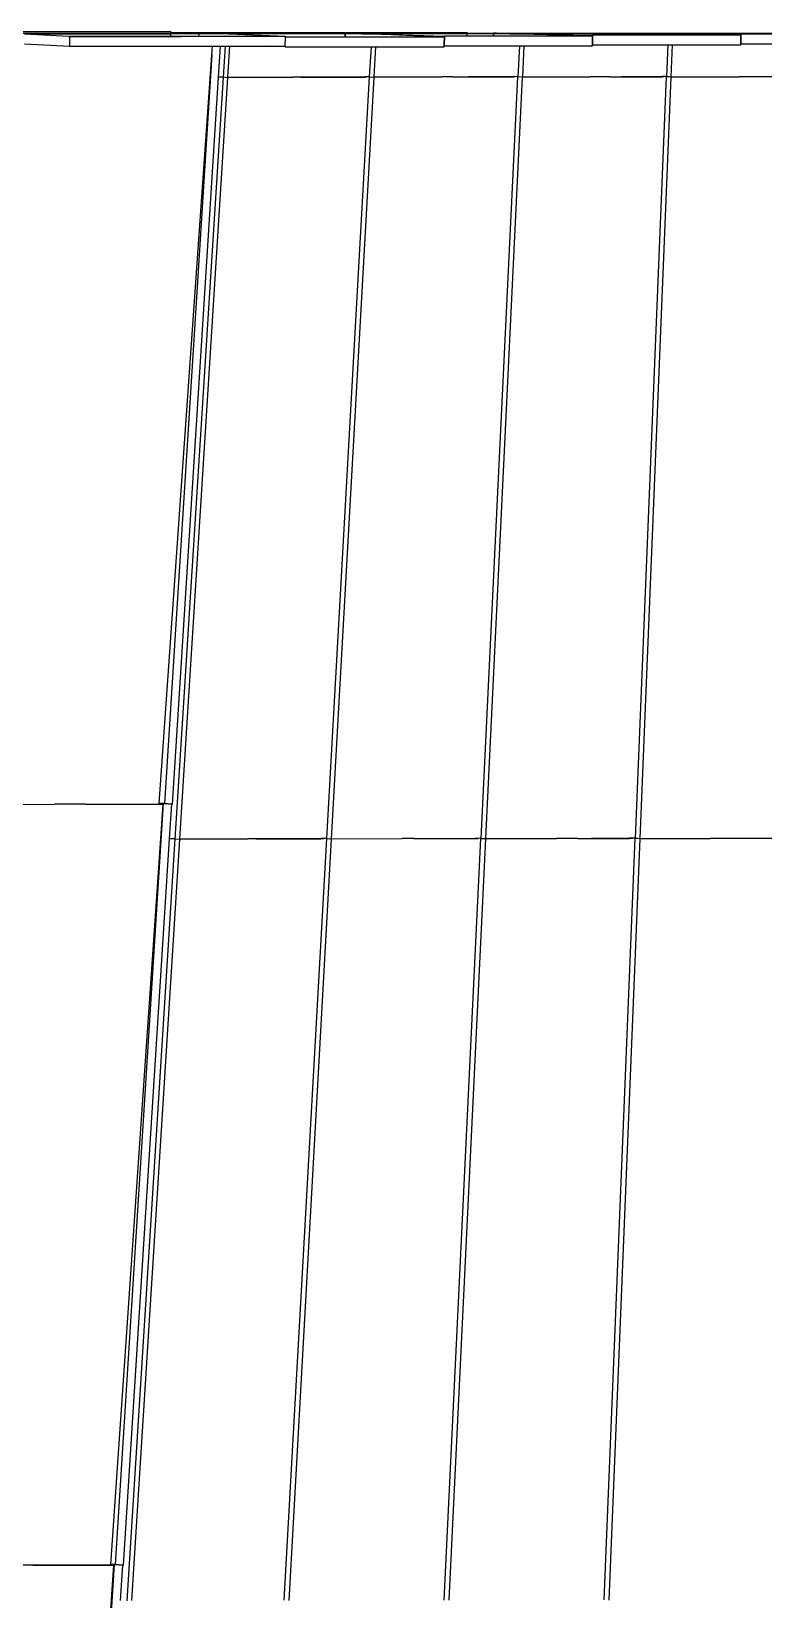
# Model space of a CAD drawing. Extents: x -21493 to 32459, y -48437 to 49697.
# Drawn here: x -276 to 3560, y 41452 to 49663 of the extents above; entities that cross this region are included whole.
import ezdxf

# ---------------------------------------------------------------- set-up
doc = ezdxf.new("R2010")
doc.units = 0
doc.layers.get('0').update_dxf_attribs({"linetype": 'CONTINUOUS'})

msp = doc.modelspace()

# ---------------------------------------------------------------- linework, layer by layer
for p, q in [((-978.3, 49663.5), (454.2, 49663.5)), ((-417.5, 49654), (454.2, 49654)), ((454.2, 49648.6), (-310.9, 49648.6)), ((-78.5, 49637), (-310.9, 49648.6)), ((-310.8, 49598.6), (-74.3, 49586.7)), ((-73.5, 49636.7), (-78.5, 49637)), ((-78.5, 49637), (454.2, 49637)), ((-74.3, 49586.7), (-73.5, 49636.7)), ((454.2, 49636.7), (-73.5, 49636.7)), ((454.2, 49658.4), (454.2, 49663.5)), ((454.2, 49658.4), (2007.1, 49658.4)), ((454.2, 49658.4), (454.2, 49654)), ((454.2, 49654), (454.2, 49649.7)), ((454.2, 49654), (602.9, 49654)), ((454.2, 49648.6), (454.2, 49649.7)), ((602.8, 49649.7), (454.2, 49649.7)), ((454.2, 49637), (454.2, 49648.6)), ((454.2, 49637), (454.2, 49636.7)), ((454.2, 49637), (506.2, 49637)), ((509.4, 49636.7), (454.2, 49636.7)), ((506.2, 49637), (509.4, 49636.7)), ((602.4, 49636.7), (509.4, 49636.7)), ((602.4, 49636.7), (602.8, 49649.7)), ((1055.8, 49636.7), (602.4, 49636.7)), ((602.8, 49649.7), (602.9, 49654)), ((716.5, 49649.7), (602.8, 49649.7)), ((602.9, 49654.8), (1368.3, 49654.8)), ((602.9, 49654), (602.9, 49654.8)), ((716.5, 49649.7), (602.9, 49654)), ((1055.8, 49636.7), (716.5, 49649.7)), ((1368.2, 49649.7), (716.5, 49649.7)), ((1054.7, 49586.7), (1055.7, 49632.8)), ((1055.7, 49632.8), (1055.8, 49636.7)), ((1367.6, 49632.8), (1055.7, 49632.8)), ((1368.2, 49649.7), (1367.6, 49632.8)), ((1367.8, 49632.8), (1367.6, 49632.8)), ((1367.8, 49632.8), (1368.2, 49649.7)), ((1887.6, 49632.8), (1367.8, 49632.8)), ((1368.2, 49649.7), (1368.3, 49653.7)), ((1489.3, 49649.7), (1368.2, 49649.7)), ((1368.3, 49654.8), (1368.3, 49653.7)), ((1392.5, 49653.7), (1368.3, 49654.8)), ((1368.3, 49653.7), (1392.5, 49653.7)), ((1368.3, 49653.7), (1454.8, 49651.1)), ((1392.5, 49653.7), (2007.1, 49653.7)), ((1454.8, 49651.1), (1392.5, 49653.7)), ((1489.3, 49649.7), (1454.8, 49651.1)), ((1454.8, 49651.1), (1502.6, 49649.7)), ((1887.6, 49632.8), (1489.3, 49649.7)), ((1502.6, 49649.7), (1489.3, 49649.7)), ((1502.6, 49649.7), (1887.7, 49637.9)), ((2007.1, 49649.7), (1502.6, 49649.7)), ((1886.1, 49588), (1886.5, 49599.8)), ((1886.5, 49600.5), (1887.6, 49632.8)), ((1886.5, 49600.5), (1886.9, 49600.5)), ((1886.5, 49599.8), (1886.5, 49600.5)), ((1886.8, 49599.8), (1886.5, 49599.8)), ((1886.8, 49599.8), (1886.6, 49588)), ((1886.9, 49600.5), (1886.8, 49599.8)), ((1887.6, 49632.8), (1886.9, 49600.5)), ((1887.7, 49637.9), (1887.6, 49632.8)), ((2007.1, 49637.9), (1887.7, 49637.9)), ((2007.1, 49653.7), (2007.1, 49658.4)), ((2007.1, 49653.7), (2144.7, 49653.7)), ((2007.1, 49653.3), (2007.1, 49653.7)), ((2007.1, 49650.7), (2007.1, 49653.3)), ((2007.1, 49653.3), (2144.7, 49653.3)), ((2144.7, 49650.7), (2007.1, 49650.7)), ((2007.1, 49650.7), (2007.1, 49649.7)), ((2007.1, 49637.9), (2007.1, 49649.7)), ((2144.4, 49637.9), (2007.1, 49637.9)), ((2144.7, 49650.7), (2144.4, 49637.9)), ((2144.5, 49637.9), (2144.4, 49637.9)), ((2144.5, 49637.9), (2144.7, 49650.7)), ((2664.2, 49637.9), (2144.5, 49637.9)), ((2144.7, 49653.7), (2144.7, 49653.3)), ((2160.4, 49653.3), (2144.7, 49653.7)), ((2144.7, 49653.3), (2160.4, 49653.3)), ((2144.7, 49653.3), (2144.7, 49652.7)), ((2144.7, 49650.7), (2144.7, 49652.7)), ((2144.7, 49652.7), (2178.3, 49652.7)), ((2144.7, 49652.7), (2231.3, 49651.1)), ((2245.5, 49650.7), (2144.7, 49650.7)), ((2160.4, 49653.3), (3560, 49653.3)), ((2178.3, 49652.7), (2160.4, 49653.3)), ((2178.3, 49652.7), (2921.2, 49652.7)), ((2231.3, 49651.1), (2178.3, 49652.7)), ((2245.5, 49650.7), (2231.3, 49651.1)), ((2231.3, 49651.1), (2254.5, 49650.7)), ((2664.2, 49637.9), (2245.5, 49650.7)), ((2254.5, 49650.7), (2245.5, 49650.7)), ((2254.5, 49650.7), (2664.3, 49643)), ((2921.2, 49650.7), (2254.5, 49650.7)), ((2663.1, 49593.1), (2663.3, 49600.3)), ((2663.3, 49600.7), (2664.2, 49637.9)), ((2663.3, 49600.7), (2663.7, 49600.7)), ((2663.7, 49600.7), (2663.3, 49600.7)), ((2663.3, 49600.3), (2663.3, 49600.7)), ((2663.3, 49600.7), (2663.3, 49600.7)), ((2663.7, 49600.3), (2663.3, 49600.3)), ((2663.7, 49600.3), (2663.6, 49593.1)), ((2664.2, 49637.9), (2663.7, 49600.7)), ((2663.7, 49600.7), (2663.7, 49600.7)), ((2663.7, 49600.7), (2663.7, 49600.3)), ((2664.3, 49643), (2664.2, 49637.9)), ((2921, 49643), (2664.3, 49643)), ((2921.2, 49650.7), (2921, 49643)), ((2921.1, 49643), (2921, 49643)), ((2921.1, 49643), (2921.2, 49650.7)), ((3440.7, 49643), (2921.1, 49643)), ((2921.2, 49652.7), (2921.2, 49651.7)), ((2976, 49651.7), (2921.2, 49652.7)), ((2921.2, 49650.7), (2921.2, 49651.7)), ((2921.2, 49651.7), (2976, 49651.7)), ((2921.2, 49651.7), (3007.8, 49651.1)), ((3030.9, 49650.7), (2921.2, 49650.7)), ((2976, 49651.7), (3560, 49651.7)), ((3007.8, 49651.1), (2976, 49651.7)), ((3030.9, 49650.7), (3007.8, 49651.1)), ((3007.8, 49651.1), (3071.1, 49650.7)), ((3440.7, 49643), (3030.9, 49650.7)), ((3071.1, 49650.7), (3030.9, 49650.7)), ((3071.1, 49650.7), (3440.8, 49648.2)), ((3560, 49650.7), (3071.1, 49650.7)), ((3440, 49593.1), (3440.1, 49598.2)), ((3440.1, 49601), (3440.7, 49643)), ((3440.1, 49601), (3440.5, 49601)), ((3440.1, 49600.8), (3440.1, 49601)), ((3440.5, 49600.8), (3440.1, 49600.8)), ((3440.1, 49598.2), (3440.1, 49600.8)), ((3440.5, 49598.2), (3440.1, 49598.2)), ((3440.7, 49643), (3440.5, 49601)), ((3440.5, 49601), (3440.5, 49600.8)), ((3440.5, 49600.8), (3440.5, 49598.2)), ((3440.5, 49598.2), (3813, 49598.2)), ((3440.8, 49648.2), (3440.7, 49643)), ((3560, 49648.2), (3440.8, 49648.2)), ((3560, 49653.3), (3560, 49651.7)), ((3697.6, 49651.7), (3560, 49651.7)), ((3560, 49651.7), (3560, 49650.7)), ((3560, 49648.2), (3560, 49650.7)), ((3697.6, 49648.2), (3560, 49648.2)), ((-74.3, 49586.7), (672.9, 49586.7)), ((394.2, 45620.9), (669.7, 49541.4)), ((669.7, 49541.4), (422.1, 45620.2)), ((669.7, 49541.4), (672.9, 49586.7)), ((672.9, 49586.7), (714.8, 49586.7)), ((704.5, 49424.2), (714.8, 49586.7)), ((714.8, 49586.7), (739.4, 49586.7)), ((739.4, 49586.7), (729, 49423)), ((739.4, 49586.7), (764.5, 49586.7)), ((754.2, 49424.3), (764.5, 49586.7)), ((764.5, 49586.7), (974.8, 49586.7)), ((1054.3, 49582.9), (974.8, 49586.7)), ((974.8, 49586.7), (1054.5, 49586.7)), ((1054.5, 49586.7), (1054.3, 49582.9)), ((1054.3, 49582.9), (1481.6, 49582.9)), ((1054.5, 49586.7), (1054.7, 49586.7)), ((1481.6, 49582.9), (1503.5, 49582.9)), ((1503.5, 49582.9), (1494.7, 49425.1)), ((1503.5, 49582.9), (1528.6, 49582.9)), ((1519.8, 49424.8), (1528.6, 49582.9)), ((1528.6, 49582.9), (1886, 49582.9)), ((1886, 49582.9), (1886.1, 49588)), ((1886.6, 49588), (1886.1, 49588)), ((1886.6, 49588), (2258.8, 49588)), ((2258.8, 49588), (2280.7, 49588)), ((2280.7, 49588), (2272.9, 49426)), ((2280.7, 49588), (2305.8, 49588)), ((2297.9, 49425.3), (2305.8, 49588)), ((2305.8, 49588), (2663, 49588)), ((2663, 49588), (2663.1, 49593.1)), ((2663.6, 49593.1), (2663.1, 49593.1)), ((2663.6, 49593.1), (3036, 49593.1)), ((3036, 49593.1), (3057.8, 49593.1)), ((3057.8, 49593.1), (3051, 49426.8)), ((3057.8, 49593.1), (3082.9, 49593.1)), ((3076.1, 49425.8), (3082.9, 49593.1)), ((3082.9, 49593.1), (3440, 49593.1)), ((464.1, 45616.8), (704.5, 49424.2)), ((728.5, 49423), (476.7, 45434.9)), ((502.4, 45435.8), (754, 49420.3)), ((728.5, 49423), (704.5, 49424.2)), ((729, 49423), (728.5, 49423)), ((753.9, 49420.3), (729, 49423)), ((753.9, 49420.3), (754.2, 49424.3)), ((754, 49420.3), (753.9, 49420.3)), ((754.2, 49424.3), (1095.9, 49424.3)), ((1135.1, 49424.3), (1095.9, 49424.3)), ((1135.1, 49424.3), (1260.1, 49424.3)), ((1260.1, 49424.2), (1135.1, 49424.3)), ((1260.1, 49424.3), (1260.1, 49424.2)), ((1260.1, 49424.3), (1364.8, 49424.3)), ((1364.8, 49424.1), (1260.1, 49424.2)), ((1493.1, 49425.3), (1271.1, 45437.1)), ((1297.3, 45436.4), (1519.2, 49422.3)), ((1364.8, 49424.3), (1364.8, 49424.1)), ((1364.8, 49424.3), (1365.1, 49424.3)), ((1365.1, 49424.1), (1364.8, 49424.1)), ((1365.1, 49424.3), (1365.1, 49424.1)), ((1365.1, 49424.3), (1471.4, 49424.3)), ((1480.3, 49424), (1365.1, 49424.1)), ((1472.2, 49426), (1471.5, 49426)), ((1493.1, 49425.3), (1472.2, 49426)), ((1494.2, 49425.2), (1493.1, 49425.3)), ((1494.2, 49425.2), (1494.7, 49425.1)), ((1494.7, 49425.1), (1497.6, 49424.8)), ((1498, 49424.8), (1497.6, 49424.8)), ((1498, 49424.8), (1506.7, 49423.8)), ((1519.2, 49422.4), (1506.7, 49423.8)), ((1519.2, 49422.4), (1519.7, 49422.3)), ((1519.2, 49422.4), (1519.2, 49422.4)), ((1519.2, 49422.3), (1519.2, 49422.4)), ((1519.7, 49422.3), (1519.2, 49422.3)), ((1519.7, 49422.3), (1519.8, 49424.8)), ((1519.8, 49424.8), (1874.1, 49424.8)), ((1931.8, 49424.8), (1874.1, 49424.8)), ((1931.8, 49424.8), (2013.2, 49424.8)), ((2013.5, 49424.8), (2013.2, 49424.8)), ((2013.2, 49424.7), (2013.2, 49424.8)), ((2013.5, 49424.8), (2013.5, 49424.8)), ((2013.5, 49424.8), (2038.3, 49424.8)), ((2038.3, 49424.7), (2013.5, 49424.8)), ((2038.3, 49424.8), (2038.3, 49424.7)), ((2038.3, 49424.8), (2143, 49424.8)), ((2143, 49424.6), (2038.3, 49424.7)), ((2271.3, 49426.1), (2079.1, 45438)), ((2105.3, 45437), (2297.4, 49423)), ((2143, 49424.8), (2143, 49424.6)), ((2143, 49424.8), (2143.3, 49424.8)), ((2143.3, 49424.6), (2143, 49424.6)), ((2143.3, 49424.8), (2143.3, 49424.6)), ((2143.3, 49424.8), (2249.6, 49424.8)), ((2258.5, 49424.6), (2143.3, 49424.6)), ((2250.3, 49426.6), (2249.7, 49426.6)), ((2271.3, 49426.1), (2250.3, 49426.6)), ((2272.3, 49426), (2271.3, 49426.1)), ((2272.3, 49426), (2272.9, 49426)), ((2276.4, 49425.5), (2272.3, 49426)), ((2272.9, 49426), (2276.4, 49425.5)), ((2276.4, 49425.5), (2276.4, 49425.6)), ((2297.4, 49423.1), (2276.4, 49425.5)), ((2297.4, 49423.1), (2297.8, 49423)), ((2297.4, 49423.1), (2297.4, 49423.1)), ((2297.4, 49423), (2297.4, 49423.1)), ((2297.8, 49423), (2297.4, 49423)), ((2297.8, 49423), (2297.9, 49425.3)), ((2297.9, 49425.3), (2652.2, 49425.3)), ((2752.8, 49425.3), (2652.2, 49425.3)), ((2752.8, 49425.3), (2816.4, 49425.3)), ((2816.4, 49425.3), (2921.2, 49425.3)), ((2921.2, 49425.2), (2816.4, 49425.3)), ((2816.4, 49425.3), (2816.4, 49425.3)), ((3049.4, 49426.9), (2887.1, 45438.8)), ((2913.3, 45437.6), (3075.5, 49423.7)), ((2921.2, 49425.3), (2921.2, 49425.2)), ((2921.2, 49425.3), (2921.5, 49425.3)), ((2921.5, 49425.2), (2921.2, 49425.2)), ((2921.5, 49425.3), (2921.5, 49425.2)), ((2921.5, 49425.3), (3027.7, 49425.3)), ((3036.6, 49425.2), (2921.5, 49425.2)), ((3028.5, 49427.2), (3027.8, 49427.2)), ((3049.4, 49426.9), (3028.5, 49427.2)), ((3050.4, 49426.8), (3049.4, 49426.9)), ((3050.4, 49426.8), (3051, 49426.8)), ((3054.5, 49426.3), (3050.4, 49426.8)), ((3051, 49426.8), (3054.5, 49426.4)), ((3054.5, 49426.3), (3054.5, 49426.4)), ((3054.5, 49426.4), (3064.2, 49425.2)), ((3064.2, 49425.2), (3054.5, 49426.3)), ((3075.5, 49423.8), (3064.2, 49425.2)), ((3075.5, 49423.8), (3076, 49423.7)), ((3075.5, 49423.8), (3075.5, 49423.8)), ((3075.5, 49423.7), (3075.5, 49423.8)), ((3076, 49423.7), (3075.5, 49423.7)), ((3076, 49423.7), (3076.1, 49425.8)), ((3076.1, 49425.8), (3430.3, 49425.8)), ((3748, 49425.8), (3430.3, 49425.8)), ((-700, 45615.9), (-154.6, 45616.5)), ((5, 45616.7), (-154.6, 45616.8)), ((5, 45616.7), (256.3, 45617)), ((342.6, 45616.4), (5, 45616.7)), ((138.9, 45617), (256.3, 45617)), ((140.5, 41636.8), (414.6, 45616.4)), ((415.6, 45620.6), (164.1, 41636.4)), ((256.3, 45617), (342.6, 45617.1)), ((256.3, 45617), (342.6, 45616.9)), ((342.6, 45617.1), (342.6, 45616.9)), ((342.6, 45617.1), (343.8, 45617.1)), ((342.6, 45616.9), (342.6, 45616.4)), ((342.6, 45616.9), (343.8, 45616.9)), ((343.8, 45616.4), (342.6, 45616.4)), ((343.8, 45617.1), (343.8, 45616.9)), ((343.8, 45617.1), (392.4, 45617.1)), ((343.8, 45616.9), (343.8, 45616.4)), ((343.8, 45616.9), (402.7, 45616.8)), ((414.6, 45616.4), (343.8, 45616.4)), ((394.2, 45620.9), (392.7, 45620.9)), ((415.6, 45620.6), (394.2, 45620.9)), ((402.7, 45616.8), (414.6, 45616.4)), ((420.3, 45620.2), (415.6, 45620.6)), ((420.3, 45620.2), (422.1, 45620.2)), ((459.5, 45617.2), (420.3, 45620.2)), ((422.1, 45620.2), (459.5, 45617.2)), ((448, 45436.3), (459.5, 45616.9)), ((459.5, 45617.2), (464.1, 45616.8)), ((459.5, 45616.9), (459.5, 45617.2)), ((464.1, 45616.8), (459.5, 45616.9)), ((207.9, 41633), (448, 45436.3)), ((475.6, 45435), (223.8, 41446.8)), ((250.7, 41447.8), (502.3, 45432.2)), ((475.6, 45435), (448, 45436.3)), ((476.7, 45434.9), (475.6, 45435)), ((502.2, 45432.2), (476.7, 45434.9)), ((502.2, 45432.2), (502.4, 45435.8)), ((502.3, 45432.2), (502.2, 45432.2)), ((502.4, 45435.8), (858.5, 45436.2)), ((900.2, 45436.2), (858.5, 45436.2)), ((900.2, 45436.2), (1041.7, 45436.3)), ((1041.7, 45436.1), (900.2, 45436.2)), ((1041.7, 45436.3), (1143.3, 45436.4)), ((1041.7, 45436.3), (1041.7, 45436.1)), ((1143.3, 45436), (1041.7, 45436.1)), ((1269.5, 45437.3), (1047.5, 41449.1)), ((1074.8, 41448.4), (1296.7, 45434.3)), ((1143.3, 45436.4), (1143.3, 45436)), ((1143.3, 45436.4), (1143.6, 45436.4)), ((1143.6, 45436), (1143.3, 45436)), ((1143.6, 45436.4), (1240.4, 45436.5)), ((1143.6, 45436.4), (1143.6, 45436)), ((1256.9, 45435.9), (1143.6, 45436)), ((1241, 45438.2), (1240.5, 45438.2)), ((1269.5, 45437.3), (1241, 45438.2)), ((1270.6, 45437.1), (1269.5, 45437.3)), ((1270.6, 45437.1), (1271.1, 45437.1)), ((1271.1, 45437.1), (1283.7, 45435.7)), ((1296.7, 45434.3), (1283.7, 45435.7)), ((1296.7, 45434.3), (1297.2, 45434.2)), ((1297.2, 45434.2), (1296.7, 45434.3)), ((1296.7, 45434.3), (1296.7, 45434.3)), ((1296.7, 45434.3), (1296.7, 45434.3)), ((1297.2, 45434.2), (1297.3, 45436.4)), ((1297.3, 45436.4), (1666.5, 45436.7)), ((1728, 45436.7), (1666.5, 45436.7)), ((1728, 45436.7), (1823.5, 45436.8)), ((1823.5, 45436.6), (1728, 45436.7)), ((1823.5, 45436.6), (1823.5, 45436.8)), ((1823.5, 45436.8), (1849.7, 45436.8)), ((1849.7, 45436.6), (1823.5, 45436.6)), ((1849.7, 45436.8), (1951.3, 45436.9)), ((1849.7, 45436.8), (1849.7, 45436.6)), ((1951.3, 45436.6), (1849.7, 45436.6)), ((2077.5, 45438.1), (1885.3, 41449.9)), ((1912.6, 41449), (2104.7, 45435)), ((1951.3, 45436.9), (1951.3, 45436.6)), ((1951.3, 45436.9), (1951.7, 45436.9)), ((1951.7, 45436.6), (1951.3, 45436.6)), ((1951.7, 45436.9), (1951.7, 45436.6)), ((1951.7, 45436.9), (2048.3, 45436.9)), ((2064.9, 45436.5), (1951.7, 45436.6)), ((2049, 45438.7), (2048.4, 45438.7)), ((2077.5, 45438.1), (2049, 45438.7)), ((2078.6, 45438), (2077.5, 45438.1)), ((2078.6, 45438), (2079.1, 45438)), ((2091.6, 45436.5), (2078.6, 45438)), ((2079.1, 45438), (2091.6, 45436.5)), ((2104.7, 45435.1), (2091.6, 45436.5)), ((2104.7, 45435), (2104.7, 45435.1)), ((2104.7, 45435), (2105.2, 45435)), ((2105.2, 45435), (2104.7, 45435)), ((2104.7, 45435), (2104.7, 45435)), ((2105.2, 45435), (2105.3, 45437)), ((2105.3, 45437), (2474.4, 45437.3)), ((2584.3, 45437.2), (2474.4, 45437.3)), ((2584.3, 45437.2), (2631.5, 45437.2)), ((2631.5, 45437.2), (2657.7, 45437.2)), ((2631.5, 45437.2), (2631.5, 45437.2)), ((2657.7, 45437.2), (2759.3, 45437.3)), ((2759.3, 45437.2), (2657.7, 45437.2)), ((2657.7, 45437.2), (2657.7, 45437.2)), ((2885.4, 45438.9), (2723.1, 41450.8)), ((2750.4, 41449.6), (2912.7, 45435.7)), ((2759.3, 45437.3), (2759.3, 45437.2)), ((2759.3, 45437.3), (2759.7, 45437.3)), ((2759.7, 45437.2), (2759.3, 45437.2)), ((2759.7, 45437.3), (2759.7, 45437.2)), ((2759.7, 45437.3), (2856.3, 45437.3)), ((2872.9, 45437.1), (2759.7, 45437.2)), ((2856.9, 45439.2), (2856.4, 45439.2)), ((2885.4, 45438.9), (2856.9, 45439.2)), ((2886.5, 45438.8), (2885.4, 45438.9)), ((2886.5, 45438.8), (2887.1, 45438.8)), ((2900.9, 45437.1), (2886.5, 45438.8)), ((2887.1, 45438.8), (2900.9, 45437.1)), ((2912.7, 45435.8), (2900.9, 45437.1)), ((2912.7, 45435.7), (2912.7, 45435.8)), ((2912.7, 45435.7), (2913.2, 45435.7)), ((2913.2, 45435.7), (2912.7, 45435.7)), ((2912.7, 45435.7), (2912.7, 45435.7)), ((2913.2, 45435.7), (2913.3, 45437.6)), ((2913.3, 45437.6), (3282.4, 45437.8)), ((3664.3, 45437.7), (3282.4, 45437.8)), ((-267.9, 41632.7), (-492.2, 41632.8)), ((-267.9, 41632.7), (42, 41632.9)), ((93.7, 41632.6), (-267.9, 41632.7)), ((-123.1, 41633), (42, 41632.9)), ((-109.8, 37699.1), (156.9, 41632.5)), ((158.7, 41636.7), (-90, 37698.5)), ((42, 41632.9), (93.8, 41633)), ((42, 41632.9), (93.8, 41632.9)), ((93.8, 41632.9), (93.7, 41632.6)), ((94.9, 41632.6), (93.7, 41632.6)), ((93.8, 41633), (93.8, 41632.9)), ((93.8, 41633), (94.9, 41633)), ((93.8, 41632.9), (94.9, 41632.9)), ((94.9, 41633), (94.9, 41632.9)), ((94.9, 41633), (138.8, 41633)), ((94.9, 41632.9), (94.9, 41632.6)), ((94.9, 41632.9), (146.3, 41632.9)), ((156.9, 41632.5), (94.9, 41632.6)), ((140.5, 41636.8), (139.1, 41636.8)), ((158.7, 41636.7), (140.5, 41636.8)), ((146.3, 41632.9), (156.9, 41632.5)), ((162.7, 41636.4), (158.7, 41636.7)), ((162.7, 41636.4), (164.1, 41636.4)), ((203.9, 41633.3), (162.7, 41636.4)), ((164.1, 41636.4), (203.9, 41633.3)), ((192.2, 41448.3), (203.9, 41633.1)), ((203.9, 41633.3), (207.9, 41633)), ((203.9, 41633.1), (203.9, 41633.3)), ((207.9, 41633), (203.9, 41633.1))]:
    msp.add_line(p, q)

doc.saveas('drawing.dxf')
